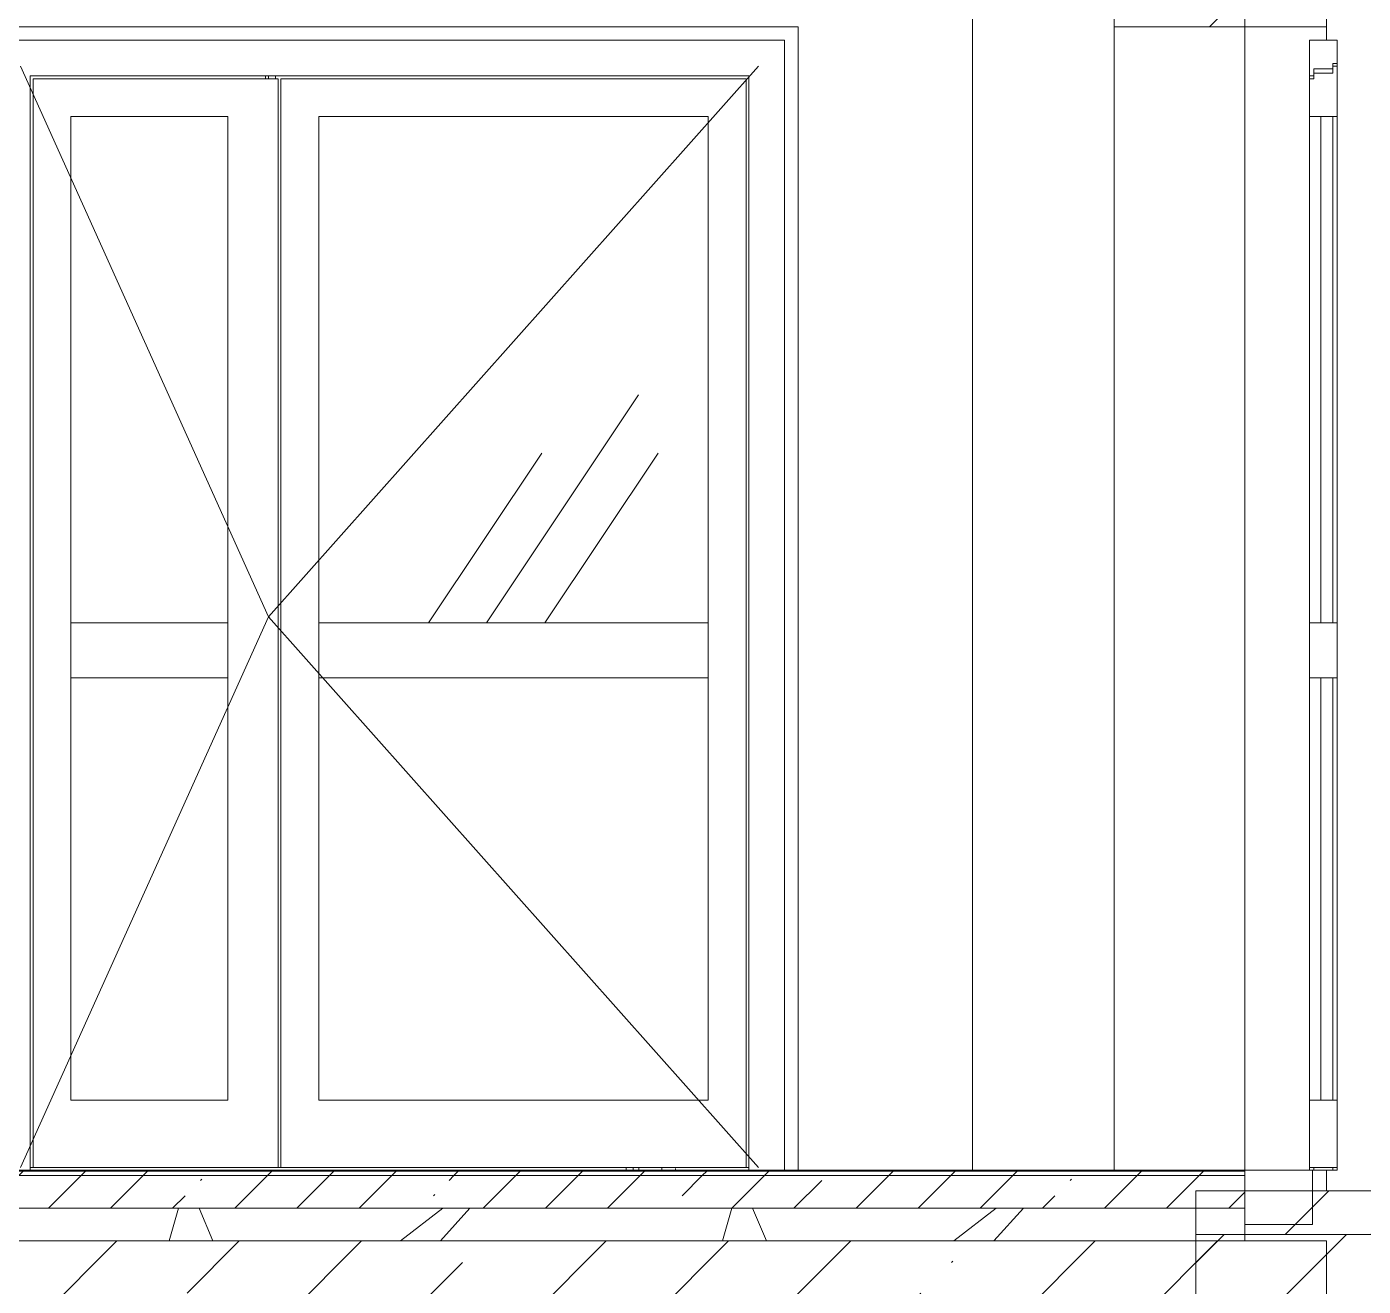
# Model space of a CAD drawing. Header units: millimetres. Extents: x -515342 to 330399, y -224905 to 507333.
# Drawn here: x 221254 to 223707, y 97868 to 100181 of the extents above; entities that cross this region are included whole.
import ezdxf

# ---------------------------------------------------------------- set-up
doc = ezdxf.new("R2010")
doc.units = ezdxf.units.MM
doc.linetypes.add('ASVP_Невидимые', pattern=[5, 3, -2])
for name, color, linetype, lineweight in [('Двери', 7, 'Continuous', 0), ('Двери открывание', 7, 'Continuous', 0), ('Лестницы', 7, 'Continuous', 0), ('Перекрытие', 7, 'Continuous', 0), ('Стены внутренние', 7, 'Continuous', 0), ('Стены несущие', 7, 'Continuous', 0), ('Стены перегородки', 7, 'Continuous', 0)]:
    doc.layers.add(name, color=color, linetype=linetype, lineweight=lineweight)
pattern_1 = [(45, (223568.56, 95610.5), (-224.506, 224.506), []), (45, (223793.07, 95610.5), (-224.506, 224.506), [396.875, -79.375, 3.353, -76.022])]
pattern_2 = [(45, (223568.56, 95610.5), (-114.049, 114.049), []), (45, (223682.61, 95610.5), (-114.049, 114.049), [201.613, -40.323, 3.353, -36.97])]

# ---------------------------------------------------------------- blocks, each defined once
blk = doc.blocks.new('Дверь_Алюминиевая_Противопожарная__ТПТ75__2 полотна - АР_Дверь_ТПТ75_1450х2075_h__Средник_EIS60_Л-V108-О_АР_П_Разрез 3-3')
at = {"layer": 'Двери'}
h = blk.add_hatch(dxfattribs=at)
h.set_pattern_fill('FP_2', color=256, style=0, pattern_type=2)
h.set_pattern_definition([(236.31, (-5209.4, 8823.7), (-1777.996, -3556), [641.07, -5769.6]), (236.31, (-5173.8, 8717), (-1777.996, -3556), [384.64, -6026.03]), (236.31, (-5387.2, 8717), (-1777.996, -3556), [384.64, -6026.03])])
h.paths.add_polyline_path([(-7472.08, 11055), (-7340, 11055), (-7340, 11985), (-8055, 11985), (-8055, 11055), (-7897.79, 11055)])
for p, q in [((-8650, 10050), (-8650, 12125)), ((-7200, 12125), (-8650, 12125)), ((-7200, 10050), (-7200, 12125)), ((-8584.5, 12059.5), (-8584.5, 10050)), ((-8584.5, 12059.5), (-7265.5, 12059.5)), ((-8579.5, 12054.5), (-8129.5, 12054.5)), ((-8579.5, 12054.5), (-8579.5, 10055)), ((-8152.5, 12059.5), (-8152.5, 12054.5)), ((-8147.5, 12059.5), (-8147.5, 12054.5)), ((-8134.5, 12059.5), (-8134.5, 12054.5)), ((-8129.5, 10055), (-8129.5, 12054.5)), ((-8124.5, 10055), (-8124.5, 12054.5)), ((-8124.5, 12054.5), (-7270.5, 12054.5)), ((-7270.5, 12054.5), (-7270.5, 10055)), ((-7265.5, 12059.5), (-7265.5, 10050)), ((-8510, 10178.7), (-8510, 11985)), ((-8510, 11985), (-8222, 11985)), ((-8222, 10178.7), (-8222, 11985)), ((-8055, 11985), (-8055, 10178.7)), ((-7340, 11985), (-8055, 11985)), ((-7340, 10178.7), (-7340, 11985)), ((-8510, 10954), (-8510, 11055)), ((-8222, 11055), (-8510, 11055)), ((-8222, 11055), (-8222, 10954)), ((-8055, 10954), (-8055, 11055)), ((-7340, 11055), (-8055, 11055)), ((-7340, 11055), (-7340, 10954)), ((-8222, 10954), (-8510, 10954)), ((-7340, 10954), (-8055, 10954)), ((-8222, 10178.7), (-8510, 10178.7)), ((-7340, 10178.7), (-8055, 10178.7)), ((-8579.5, 10055), (-8584.5, 10055)), ((-8129.5, 10055), (-8579.5, 10055)), ((-8129.5, 10055), (-8124.5, 10055)), ((-7270.5, 10055), (-8124.5, 10055)), ((-7270.5, 10055), (-7265.5, 10055))]:
    blk.add_line(p, q, dxfattribs=at)
at = {"layer": 'Двери', "linetype": 'ASVP_Невидимые'}
for p, q in [((-8650, 10050), (-8650, 12125)), ((-8650, 12125), (-7200, 12125)), ((-7200, 12125), (-7200, 10050))]:
    blk.add_line(p, q, dxfattribs=at)
at = {"layer": 'Двери открывание'}
for q in [(-8602.5, 12077.5), (-7247.5, 12077.5), (-8602.5, 10055), (-7247.5, 10055)]:
    blk.add_line((-8147.5, 11066.25), q, dxfattribs=at)
blk = doc.blocks.new('Дверь_Алюминиевая_Противопожарная__ТПТ75__2 полотна - АР_Дверь_ТПТ75_1450х2075_h__Средник_EIS60_Пр-10663336-О_АР_П_Разрез 3-3')
at = {"layer": 'Двери'}
for p, q in [((-7490.5, 3405), (-7490.5, 3400)), ((-7477.5, 3405), (-7477.5, 3400)), ((-7467.5, 3405), (-7467.5, 3400)), ((-7425, 3405), (-7425, 3400))]:
    blk.add_line(p, q, dxfattribs=at)
at = {"layer": 'Двери', "linetype": 'ASVP_Невидимые'}
for p, q in [((-7425, 3405), (-7425, 3400)), ((-7400, 3400), (-7400, 3405))]:
    blk.add_line(p, q, dxfattribs=at)
blk = doc.blocks.new('Дверь_Алюминиевая_Противопожарная__ТПТ75__2 полотна - АР_Дверь_ТПТ75_1450х2075_h__Средник_EI30_Пр-V160-О_АР_П_Разрез 3-3')
at = {"layer": 'Двери', "lineweight": 18}
for p, q in [((-6185, 8825), (-6236, 8825)), ((-6236, 8825), (-6236, 8759.5)), ((-6185, 8782.5), (-6185, 8825)), ((-6228, 8759.5), (-6228, 8772.5)), ((-6228, 8772.5), (-6193, 8772.5)), ((-6193, 8764.5), (-6228, 8764.5)), ((-6228, 8764.5), (-6228, 8754.5)), ((-6193, 8772.5), (-6193, 8782.5)), ((-6193, 8782.5), (-6185, 8782.5)), ((-6185, 8777.5), (-6193, 8777.5)), ((-6193, 8777.5), (-6193, 8764.5)), ((-6185, 8685), (-6185, 8777.5)), ((-6236, 8759.5), (-6228, 8759.5)), ((-6228, 8754.5), (-6236, 8754.5)), ((-6236, 8754.5), (-6236, 8685)), ((-6236, 8685), (-6185, 8685)), ((-6215, 8685), (-6215, 7755)), ((-6193, 8685), (-6215, 8685)), ((-6193, 7755), (-6193, 8685)), ((-6185, 7755), (-6236, 7755)), ((-6236, 7755), (-6236, 7654)), ((-6215, 7755), (-6193, 7755)), ((-6185, 7654), (-6185, 7755)), ((-6236, 7654), (-6185, 7654)), ((-6215, 7654), (-6215, 6878.7)), ((-6193, 7654), (-6215, 7654)), ((-6193, 6878.7), (-6193, 7654)), ((-6185, 6878.7), (-6236, 6878.7)), ((-6236, 6878.7), (-6236, 6755)), ((-6215, 6878.7), (-6193, 6878.7)), ((-6185, 6755), (-6185, 6878.7)), ((-6236, 6755), (-6185, 6755)), ((-6230.5, 6750), (-6228, 6750)), ((-6228, 6750), (-6193, 6750)), ((-6185, 6750), (-6193, 6750))]:
    blk.add_line(p, q, dxfattribs=at)
at = {"layer": 'Двери'}
for p, q in [((-6185, 8782.5), (-6185, 8777.5)), ((-6236, 8759.5), (-6236, 8754.5)), ((-6236, 8685), (-6236, 7755)), ((-6185, 8685), (-6185, 7755)), ((-6236, 7654), (-6236, 6878.7)), ((-6185, 7654), (-6185, 6878.7)), ((-6236, 6755), (-6236, 6750)), ((-6228, 6750), (-6230.5, 6750)), ((-6228, 6755), (-6228, 6750)), ((-6193, 6750), (-6228, 6750)), ((-6193, 6755), (-6193, 6750)), ((-6185, 6750), (-6193, 6750)), ((-6185, 6755), (-6185, 6750))]:
    blk.add_line(p, q, dxfattribs=at)

msp = doc.modelspace()

# ---------------------------------------------------------------- hatches: boundary and pattern name
at = {"layer": 'Лестницы'}
h = msp.add_hatch(dxfattribs=at)
h.set_pattern_fill('FP_9', color=256, style=0, pattern_type=2)
h.set_pattern_definition([(45, (223568.56, 95610.5), (-235.73, 235.73), []), (45, (223725.7, 95610.5), (-235.73, 235.73), [])])
h.paths.add_polyline_path([(224181.9085, 97963.4897), (224987.8865, 97963.4897), (224987.8865, 98043.4897), (223399.7438, 98043.4897), (223399.7438, 97963.4897), (224075.4823, 97963.4897)])
h = msp.add_hatch(dxfattribs=at)
h.set_pattern_fill('FP_1', color=256, style=0, pattern_type=2)
h.set_pattern_definition(pattern_1)
h.paths.add_polyline_path([(224972.8865, 97692.854), (224972.8865, 97963.4897), (223399.7438, 97963.4897), (223399.7438, 97763.4897), (224835.3871, 97763.4897), (224926.8924, 97716.482)])
at = {"layer": 'Перекрытие'}
h = msp.add_hatch(dxfattribs=at)
h.set_pattern_fill('FP_11', color=256, style=0, pattern_type=2)
h.set_pattern_definition(pattern_2)
h.paths.add_polyline_path([(223489.7438, 98071.3929), (223489.7438, 98079.3929), (220819.7438, 98079.3929), (220819.7438, 98071.3929), (223436.9247, 98071.3929)])
h = msp.add_hatch(dxfattribs=at)
h.set_pattern_fill('FP_11', color=256, style=0, pattern_type=2)
h.set_pattern_definition(pattern_2)
h.paths.add_polyline_path([(223489.7438, 98011.3929), (223489.7438, 98071.3929), (220819.7438, 98071.3929), (220819.7438, 98011.3929), (223436.9247, 98011.3929)])
h = msp.add_hatch(dxfattribs=at)
h.set_pattern_fill('FP_34', color=256, style=0, pattern_type=2)
h.set_pattern_definition([(228.013, (224300.08, 96626.49), (-8127.9666, -9144.0297), [136.69, -13532.193]), (184.97, (224208.64, 96524.893), (12191.9955, 1016.055), [234.562, -23221.62]), (132.51, (223974.96, 96504.57), (10159.9124, -11176.0798), [165.393, -16373.89]), (267.274, (223578.72, 96250.573), (1015.8895, 20320.0058), [213.6, -21146.575]), (292.834, (223568.56, 96037.213), (-5080.0742, 12191.9701), [209.453, -20735.923]), (357.274, (223649.84, 95844.173), (-20320.0058, 1015.8895), [213.6, -21146.575]), (37.694, (223863.2, 95834.013), (-13208.04272, -10159.9446), [282.477, -27965.247]), (72.255, (224086.72, 96006.733), (7112.1275, 22351.9589), [266.688, -26402.102]), (121.43, (224168, 96260.733), (-8128.10005, 13207.9383), [214.325, -21218.22]), (175.236, (224056.24, 96443.61), (11175.994, -1016.0697), [244.685, -11989.575]), (222.397, (223812.4, 96463.933), (-12192.0856, -11175.9073), [316.43, -31326.71]), (138.814, (224584.56, 96240.41), (-7111.9922, 6096.0098), [108, -10692.226]), (171.469, (224503.28, 96311.533), (13207.99153, -2032.05404), [205.473, -20341.855]), (225, (224300.1, 96342), (1e-13, -1016), [143.68, -1293.16]), (203.199, (224228.96, 96463.93), (5079.9856, 2032.0367), [77.38, -7660.25]), (291.801, (224157.84, 96433.45), (-1015.979, 3048.007), [109.43, -5361.9]), (30.964, (224198.48, 96331.85), (3047.991, 2032.0134), [177.73, -5746.52]), (161.565, (224350.88, 96423.3), (2032, -1016.002), [128.51, -3084.36]), (16.39, (223568.56, 96433.453), (10159.9752, 3048.0812), [180.035, -17823.53]), (70.346, (223741.28, 96484.25), (-4064.0339, -11175.988), [151.04, -14952.887]), (293.199, (224350.88, 96626.49), (-2032.0367, 5079.9856), [154.75, -7582.87]), (343.61, (224411.84, 96484.253), (-10159.9752, 3048.0812), [180.035, -17823.53]), (339.444, (223568.56, 95803.53), (-5080.0015, 2031.996), [173.61, -8507.09]), (294.775, (223731.12, 95742.57), (-5079.9732, 11176.0126), [145.47, -14401.437]), (66.801, (224361.04, 95610.49), (2032.0367, 5079.9856), [154.75, -7582.87]), (17.354, (224422, 95752.73), (-13208.0015, -4063.9947), [170.313, -16860.95]), (69.444, (223863.2, 95610.49), (-2031.996, -5080.0015), [86.81, -8593.9]), (101.31, (224300.08, 95610.5), (-1016.005, 4063.999), [51.81, -5128.8]), (165.964, (224289.92, 95661.3), (3048.004, -1015.988), [209.45, -3979.62]), (186.009, (224086.72, 95712.093), (10159.9999, 1015.9998), [194.107, -19216.546]), (303.69, (224198.48, 96240.4), (-1015.998, 2032.002), [146.53, -3516.71]), (353.157, (224279.76, 96118.493), (17271.99206, -2032.06884), [255.823, -25326.404]), (60.945, (224533.76, 96088.01), (-4064.0497, -7111.9723), [104.6, -10355.76]), (90, (224584.6, 96179.5), (-1016, 1016), [60.96, -955.04]), (120.256, (224066.4, 95742.57), (4063.9449, -7112.031), [141.147, -13973.576]), (48.013, (223995.28, 95864.49), (8127.9666, 9144.0297), [273.377, -13395.505]), (0, (224178.2, 96067.7), (1016, 1016), [264.16, -751.84]), (325.305, (224442.32, 96067.69), (-10160.0187, 7111.9732), [160.644, -15903.726]), (254.055, (224574.4, 95976.25), (-1015.9713, -4064.007), [147.93, -7248.66]), (207.646, (224533.76, 95834.013), (-19303.9958, -10160.00796), [240.858, -23844.986]), (175.426, (224320.4, 95722.253), (-13207.9993, 1016.01778), [254.812, -25226.34])])
h.paths.add_polyline_path([(222904.7934, 97951.3929), (223489.7438, 97951.3929), (223489.7438, 98011.3929), (220819.7438, 98011.3929), (220819.7438, 97951.3929), (222798.3671, 97951.3929)])
h = msp.add_hatch(dxfattribs=at)
h.set_pattern_fill('FP_1', color=256, style=0, pattern_type=2)
h.set_pattern_definition(pattern_1)
h.paths.add_polyline_path([(220563.4156, 97731.3929), (223639.7438, 97731.3929), (223639.7438, 97951.3929), (214439.7438, 97951.3929), (214439.7438, 97731.3929), (220556.7663, 97731.3929)])
at = {"layer": 'Стены внутренние'}
h = msp.add_hatch(dxfattribs=at)
h.set_pattern_fill('FP_1', color=256, style=0, pattern_type=2)
h.set_pattern_definition(pattern_1)
h.paths.add_polyline_path([(223249.7438, 100181.3929), (223639.7438, 100181.3929), (223639.7438, 101361.3929), (223249.7438, 101361.3929), (223249.7438, 100225.4698)])

# ---------------------------------------------------------------- linework, layer by layer
at = {"layer": 'Лестницы'}
for p, q in [((224987.8865, 98043.4897), (223399.7438, 98043.4897)), ((223399.7438, 98043.4897), (223399.7438, 97963.4897)), ((224972.8865, 97963.4897), (223399.7438, 97963.4897)), ((223399.7438, 97963.4897), (223399.7438, 97763.4897)), ((223399.7438, 97963.4897), (224987.8865, 97963.4897))]:
    msp.add_line(p, q, dxfattribs=at)
at = {"layer": 'Перекрытие'}
for p, q in [((223614.2438, 98081.3929), (214439.7438, 98081.3929)), ((223489.7438, 98079.3929), (214439.7438, 98079.3929)), ((223489.7438, 98071.3929), (223489.7438, 98081.3929)), ((223614.2438, 97981.3929), (223614.2438, 98081.3929)), ((223489.7438, 98071.3929), (214439.7438, 98071.3929)), ((223489.7438, 97951.3929), (223489.7438, 98071.3929)), ((223489.7438, 98011.3929), (214439.7438, 98011.3929)), ((223489.7438, 97981.3929), (223614.2438, 97981.3929)), ((214439.7438, 97951.3929), (223639.7438, 97951.3929)), ((223639.7438, 97731.3929), (223639.7438, 97951.3929))]:
    msp.add_line(p, q, dxfattribs=at)
at = {"layer": 'Стены внутренние'}
for p, q in [((222989.8037, 101361.3929), (222989.8037, 98081.3929)), ((221169.7438, 100181.3929), (222669.7438, 100181.3929)), ((222669.7438, 100181.3929), (222669.7438, 98081.3929)), ((223249.7438, 98081.3929), (223249.7438, 100181.3929)), ((223489.7438, 98081.3929), (223489.7438, 100181.3929)), ((223639.7438, 100181.3929), (223639.7438, 100156.3929)), ((223639.7438, 98081.3929), (223639.7438, 98043.4897))]:
    msp.add_line(p, q, dxfattribs=at)
at = {"layer": 'Стены несущие'}
for p, q in [((223249.7438, 101361.3929), (223249.7438, 100181.3929)), ((223249.7438, 100181.3929), (223489.7438, 100181.3929))]:
    msp.add_line(p, q, dxfattribs=at)
at = {"layer": 'Стены перегородки'}
for p, q in [((223489.7438, 101081.3929), (223489.7438, 100181.3929)), ((223639.7438, 100181.3929), (223639.7438, 101081.3929)), ((223489.7438, 100181.3929), (223639.7438, 100181.3929))]:
    msp.add_line(p, q, dxfattribs=at)

# ---------------------------------------------------------------- block references
at = {"layer": 'Двери'}
for name, p in [('Дверь_Алюминиевая_Противопожарная__ТПТ75__2 полотна - АР_Дверь_ТПТ75_1450х2075_h__Средник_EIS60_Л-V108-О_АР_П_Разрез 3-3', (229844.7438, 88031.3929)), ('Дверь_Алюминиевая_Противопожарная__ТПТ75__2 полотна - АР_Дверь_ТПТ75_1450х2075_h__Средник_EI30_Пр-V160-О_АР_П_Разрез 3-3', (229844.7438, 91331.3929)), ('Дверь_Алюминиевая_Противопожарная__ТПТ75__2 полотна - АР_Дверь_ТПТ75_1450х2075_h__Средник_EIS60_Пр-10663336-О_АР_П_Разрез 3-3', (229844.7438, 94681.3929))]:
    msp.add_blockref(name, p, dxfattribs=at)

doc.saveas('drawing.dxf')
